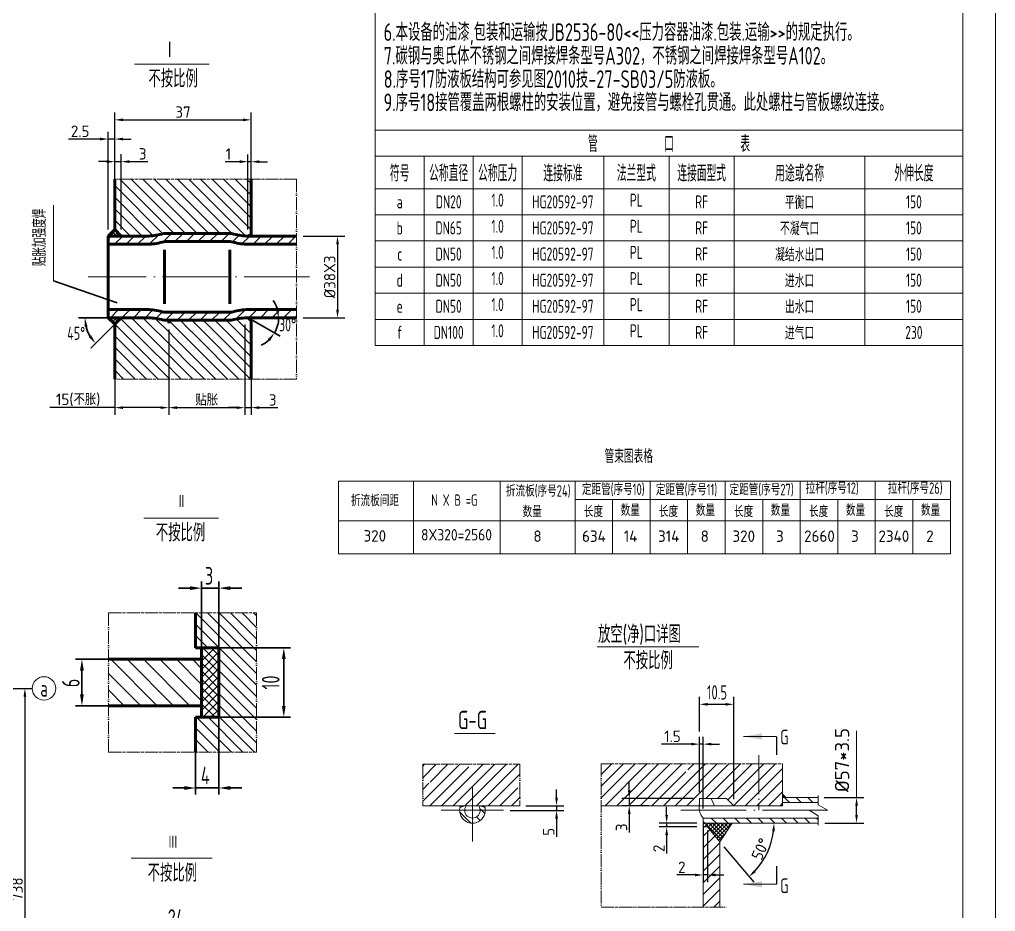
# Model space of a CAD drawing. Header units: millimetres. Extents: x 53 to 3617, y -1523 to 3523.
# Drawn here: x 1824 to 3617, y 298 to 1938 of the extents above; entities that cross this region are included whole.
import ezdxf
from ezdxf.enums import TextEntityAlignment as Align

# ---------------------------------------------------------------- set-up
doc = ezdxf.new("R2010")
doc.units = ezdxf.units.MM
doc.linetypes.add('ACAD_ISO04W100', pattern=[30, 24, -3, 0, -3])
doc.linetypes.add('ACAD_ISO05W100', pattern=[33, 24, -3, 0, -3, 0, -3])
for name, color, linetype, lineweight in [('A 粗实线', 1, 'Continuous', 60), ('B 细实线', 7, 'Continuous', 30), ('中心线', 1, 'ACAD_ISO04W100', 18), ('双点划线', 5, 'ACAD_ISO05W100', 18), ('标注', 7, 'Continuous', 18), ('细实线', 7, 'Continuous', 18)]:
    doc.layers.add(name, color=color, linetype=linetype, lineweight=lineweight)
doc.layers.add('X', color=3, linetype='Continuous')
doc.styles.add('GB', font='Tssdeng.shx', dxfattribs={"bigfont": 'hztxt.shx'})
doc.styles.add('HGCAD', font='gbenor.shx', dxfattribs={"width": 0.75, "bigfont": 'gbcbig.shx'})
doc.styles.add('HZ', font='Tssdeng.shx', dxfattribs={"bigfont": 'hztxt.shx'})
doc.styles.add('HZTXT', font='Tssdeng.shx', dxfattribs={"bigfont": 'hztxt.shx'})
doc.styles.get("Standard").update_dxf_attribs({"font": 'Tssdeng.shx', "bigfont": 'hztxt.shx'})
doc.styles.add('TXT', font='Tssdeng.shx', dxfattribs={"bigfont": 'hztxt.shx'})
doc.dimstyles.new('GB', dxfattribs={"dimscale": 6, "dimtxt": 3.5, "dimasz": 2.5, "dimexe": 2.25, "dimexo": 2, "dimtad": 1, "dimdec": 0, "dimtxsty": 'GB', "dimcen": 2.5, "dimadec": 0, "dimazin": 0, "dimtfac": 1, "dimtdec": 0, "dimtmove": 0, "dimatfit": 3, "dimfxl": 0, "dimarcsym": 0})

# ---------------------------------------------------------------- blocks, each defined once
blk = doc.blocks.new('*D15')
at = {"layer": 'Defpoints', "color": 0, "ltscale": 5}
for p in [(1603.2, 708.2), (1486.7, -29.8), (1833.5, -29.8)]:
    blk.add_point(p, dxfattribs=at)
at = {"layer": '标注', "color": 0, "lineweight": -2, "ltscale": 5}
for p, q in [((1615.2, 708.2), (1847, 708.2)), ((1833.5, 693.2), (1833.5, -14.8)), ((1498.7, -29.8), (1847, -29.8))]:
    blk.add_line(p, q, dxfattribs=at)
at = {"layer": '标注', "color": 0, "ltscale": 5}
for points in [[(1831, 693.2), (1836, 693.2), (1833.5, 708.2)], [(1831, -14.8), (1836, -14.8), (1833.5, -29.8)]]:
    blk.add_solid(points, dxfattribs=at)
at = {"layer": '标注', "color": 0, "ltscale": 5, "insert": (1819.2, 339.2), "char_height": 21, "attachment_point": 5, "rotation": 90, "style": 'GB'}
blk.add_mtext('738', dxfattribs=at)
blk = doc.blocks.new('HGCAD#HGTFTK~A1Z~HGCAD图框')
at = {"layer": '细实线', "color": 7}
blk.add_lwpolyline([(10, -10), (-584, -10), (-584, 831), (10, 831)], close=True, dxfattribs=at)
at = {"layer": '细实线', "color": 2}
blk.add_lwpolyline([(0, 0), (-559, 0), (-559, 821), (0, 821)], close=True, dxfattribs=at)
blk = doc.blocks.new('HGCAD设计数据表-管口表-表头')
at = {"color": 4, "linetype": 'Continuous', "lineweight": 0}
blk.add_line((-180, 0), (-180, -18), dxfattribs=at)
at = {"color": 7, "linetype": 'Continuous', "lineweight": 0}
for p, q in [((-180, -8), (0, -8)), ((-165, -8), (-165, -18)), ((-150, -8), (-150, -18)), ((-135, -8), (-135, -18)), ((-110, -8), (-110, -18)), ((-90, -8), (-90, -18)), ((-70, -8), (-70, -18)), ((-30, -8), (-30, -18)), ((-180, -18), (0, -18))]:
    blk.add_line(p, q, dxfattribs=at)
at = {"color": 7, "linetype": 'Continuous', "lineweight": 0, "style": 'HGCAD'}
for s, width, p in [('管          口          表', 0.75, (-90, -4)), ('符号', 0.75, (-172.5, -13)), ('公称直径', 0.6, (-157.5, -13)), ('公称压力', 0.6, (-142.5, -13)), ('连接标准', 0.75, (-122.5, -13)), ('法兰型式', 0.75, (-100, -13)), ('连接面型式', 0.7, (-80, -13)), ('用途或名称', 0.75, (-50, -13)), ('外伸长度', 0.75, (-15, -13))]:
    blk.add_text(s, height=5, dxfattribs=dict(at, width=width)).set_placement(p, align=Align.MIDDLE)
blk = doc.blocks.new('HGCAD设计数据表-管口表-内容')
at = {"color": 7, "linetype": 'Continuous', "lineweight": 0}
for p, q in [((-165, 0), (-165, -8)), ((-150, 0), (-150, -8)), ((-135, 0), (-135, -8)), ((-110, 0), (-110, -8)), ((-90, 0), (-90, -8)), ((-70, 0), (-70, -8)), ((-180, -8), (0, -8))]:
    blk.add_line(p, q, dxfattribs=at)
blk.add_line((-30, 0), (-30, -8))
at = {"layer": '细实线', "color": 4}
blk.add_line((-180, 0), (-180, -8), dxfattribs=at)
at = {"color": 7, "linetype": 'Continuous', "lineweight": 0, "style": 'HGCAD', "width": 0.75, "flags": 8}
for tag, p in [('NO', (-172.5, -4)), ('PARTNO', (-157.5, -4)), ('PARTNAME', (-142.5, -3.5)), ('NUM', (-122.5, -4)), ('MATERIAL', (-100, -3.5)), ('ONE', (-80, -4)), ('ALL', (-50, -4)), ('NOTICE', (-15, -4))]:
    blk.add_attdef(tag, text='', height=4, dxfattribs=at).set_placement(p, align=Align.MIDDLE)
blk = doc.blocks.new('*D29')
at = {"layer": 'Defpoints', "color": 0, "ltscale": 6}
for p in [(2249.5, 1676.4), (2243.5, 1539.6), (2249.5, 1539.6)]:
    blk.add_point(p, dxfattribs=at)
at = {"layer": '标注', "color": 0, "lineweight": -2, "ltscale": 6}
for p, q in [((2243.5, 1551.6), (2243.5, 1689.9)), ((2249.5, 1551.6), (2249.5, 1689.9)), ((2228.5, 1676.4), (2201.8, 1676.4)), ((2249.5, 1676.4), (2243.5, 1676.4)), ((2264.5, 1676.4), (2279.5, 1676.4))]:
    blk.add_line(p, q, dxfattribs=at)
at = {"layer": '标注', "color": 0, "ltscale": 6}
for points in [[(2228.5, 1678.9), (2228.5, 1673.9), (2243.5, 1676.4)], [(2264.5, 1678.9), (2264.5, 1673.9), (2249.5, 1676.4)]]:
    blk.add_solid(points, dxfattribs=at)
at = {"layer": '标注', "color": 0, "ltscale": 6, "insert": (2207.6, 1690.6), "char_height": 21, "attachment_point": 5, "style": 'GB'}
blk.add_mtext('1', dxfattribs=at)
blk = doc.blocks.new('*D30')
at = {"layer": 'Defpoints', "color": 0, "ltscale": 6}
for p in [(1998.6, 1676.5), (1998.6, 1551.6), (2010.6, 1539.6)]:
    blk.add_point(p, dxfattribs=at)
at = {"layer": '标注', "color": 0, "lineweight": -2, "ltscale": 6}
for p, q in [((1998.6, 1563.6), (1998.6, 1690)), ((2010.6, 1551.6), (2010.6, 1690)), ((1983.6, 1676.5), (1968.6, 1676.5)), ((1998.6, 1676.5), (2010.6, 1676.5)), ((2025.6, 1676.5), (2059.4, 1676.5))]:
    blk.add_line(p, q, dxfattribs=at)
at = {"layer": '标注', "color": 0, "ltscale": 6}
for points in [[(1983.6, 1679), (1983.6, 1674), (1998.6, 1676.5)], [(2025.6, 1679), (2025.6, 1674), (2010.6, 1676.5)]]:
    blk.add_solid(points, dxfattribs=at)
at = {"layer": '标注', "color": 0, "ltscale": 6, "insert": (2050, 1690.8), "char_height": 21, "attachment_point": 5, "style": 'GB'}
blk.add_mtext('3', dxfattribs=at)
blk = doc.blocks.new('*D31')
at = {"layer": 'Defpoints', "color": 0, "ltscale": 6}
for p in [(1998.6, 1718), (1998.6, 1551.6), (1986.6, 1539.6)]:
    blk.add_point(p, dxfattribs=at)
at = {"layer": '标注', "color": 0, "lineweight": -2, "ltscale": 6}
for p, q in [((1986.6, 1551.6), (1986.6, 1731.5)), ((1998.6, 1563.6), (1998.6, 1731.5)), ((1971.6, 1718), (1913.6, 1718)), ((1998.6, 1718), (1986.6, 1718)), ((2013.6, 1718), (2028.6, 1718))]:
    blk.add_line(p, q, dxfattribs=at)
at = {"layer": '标注', "color": 0, "ltscale": 6}
for points in [[(1971.6, 1720.5), (1971.6, 1715.5), (1986.6, 1718)], [(2013.6, 1720.5), (2013.6, 1715.5), (1998.6, 1718)]]:
    blk.add_solid(points, dxfattribs=at)
at = {"layer": '标注', "color": 0, "ltscale": 6, "insert": (1935.1, 1732.3), "char_height": 21, "attachment_point": 5, "style": 'GB'}
blk.add_mtext('2.5', dxfattribs=at)
blk = doc.blocks.new('*D32')
at = {"layer": 'Defpoints', "color": 0, "ltscale": 6}
for p in [(2249.5, 1753.3), (1998.6, 1676.4), (2249.5, 1676.4)]:
    blk.add_point(p, dxfattribs=at)
at = {"layer": '标注', "color": 0, "lineweight": -2, "ltscale": 6}
for p, q in [((1998.6, 1688.4), (1998.6, 1766.8)), ((2249.5, 1688.4), (2249.5, 1766.8)), ((2013.6, 1753.3), (2234.5, 1753.3))]:
    blk.add_line(p, q, dxfattribs=at)
at = {"layer": '标注', "color": 0, "ltscale": 6}
for points in [[(2013.6, 1755.8), (2013.6, 1750.8), (1998.6, 1753.3)], [(2234.5, 1755.8), (2234.5, 1750.8), (2249.5, 1753.3)]]:
    blk.add_solid(points, dxfattribs=at)
at = {"layer": '标注', "color": 0, "ltscale": 6, "insert": (2124.1, 1767.5), "char_height": 21, "attachment_point": 5, "style": 'GB'}
blk.add_mtext('37', dxfattribs=at)
blk = doc.blocks.new('*D33')
at = {"layer": 'Defpoints', "color": 0, "ltscale": 6}
for p in [(2237.5, 1389.3), (2249.5, 1389.3), (2249.5, 1224.3)]:
    blk.add_point(p, dxfattribs=at)
at = {"layer": '标注', "color": 0, "lineweight": -2, "ltscale": 6}
for p, q in [((2237.5, 1377.3), (2237.5, 1210.8)), ((2249.5, 1377.3), (2249.5, 1210.8)), ((2222.5, 1224.3), (2207.5, 1224.3)), ((2237.5, 1224.3), (2249.5, 1224.3)), ((2264.5, 1224.3), (2298.3, 1224.3))]:
    blk.add_line(p, q, dxfattribs=at)
at = {"layer": '标注', "color": 0, "ltscale": 6}
for points in [[(2222.5, 1226.8), (2222.5, 1221.8), (2237.5, 1224.3)], [(2264.5, 1226.8), (2264.5, 1221.8), (2249.5, 1224.3)]]:
    blk.add_solid(points, dxfattribs=at)
at = {"layer": '标注', "color": 0, "ltscale": 6, "insert": (2288.9, 1238.5), "char_height": 21, "attachment_point": 5, "style": 'GB'}
blk.add_mtext('3', dxfattribs=at)
blk = doc.blocks.new('*D34')
at = {"layer": 'Defpoints', "color": 0, "ltscale": 6}
for p in [(2332.9, 1539.6), (2332.9, 1389.6), (2408.1, 1389.6)]:
    blk.add_point(p, dxfattribs=at)
at = {"layer": '标注', "color": 0, "lineweight": -2, "ltscale": 6}
for p, q in [((2344.9, 1539.6), (2421.6, 1539.6)), ((2408.1, 1524.6), (2408.1, 1404.6)), ((2344.9, 1389.6), (2421.6, 1389.6))]:
    blk.add_line(p, q, dxfattribs=at)
at = {"layer": '标注', "color": 0, "ltscale": 6}
for points in [[(2405.6, 1524.6), (2410.6, 1524.6), (2408.1, 1539.6)], [(2405.6, 1404.6), (2410.6, 1404.6), (2408.1, 1389.6)]]:
    blk.add_solid(points, dxfattribs=at)
at = {"layer": '标注', "color": 0, "ltscale": 6, "insert": (2393.8, 1464.6), "char_height": 21, "attachment_point": 5, "rotation": 90, "style": 'GB'}
blk.add_mtext('%%C38X3', dxfattribs=at)
blk = doc.blocks.new('*D36')
at = {"layer": 'Defpoints', "color": 0, "ltscale": 6}
for p in [(2097.8, 1224.7), (2237.5, 1224.7), (2237.5, 1224.3)]:
    blk.add_point(p, dxfattribs=at)
at = {"layer": '标注', "color": 0, "lineweight": -2, "ltscale": 6}
for p, q in [((2112.8, 1224.3), (2222.5, 1224.3)), ((2097.8, 1212.7), (2097.8, 1210.8)), ((2237.5, 1212.7), (2237.5, 1210.8))]:
    blk.add_line(p, q, dxfattribs=at)
at = {"layer": '标注', "color": 0, "ltscale": 6}
for points in [[(2112.8, 1226.8), (2112.8, 1221.8), (2097.8, 1224.3)], [(2222.5, 1226.8), (2222.5, 1221.8), (2237.5, 1224.3)]]:
    blk.add_solid(points, dxfattribs=at)
at = {"layer": '标注', "color": 0, "ltscale": 6, "insert": (2167.6, 1238.5), "char_height": 21, "attachment_point": 5, "style": 'GB'}
blk.add_mtext('贴胀', dxfattribs=at)
blk = doc.blocks.new('*D37')
at = {"layer": 'Defpoints', "color": 0, "ltscale": 6}
for p in [(1998.6, 1366.4), (2097.8, 1379.8), (1998.6, 1224.3)]:
    blk.add_point(p, dxfattribs=at)
at = {"layer": '标注', "color": 0, "lineweight": -2, "ltscale": 6}
for p, q in [((2097.8, 1367.8), (2097.8, 1210.8)), ((1998.6, 1354.4), (1998.6, 1210.8)), ((1998.6, 1224.3), (1879.2, 1224.3)), ((2082.8, 1224.3), (2013.6, 1224.3))]:
    blk.add_line(p, q, dxfattribs=at)
at = {"layer": '标注', "color": 0, "ltscale": 6}
for points in [[(2013.6, 1226.8), (2013.6, 1221.8), (1998.6, 1224.3)], [(2082.8, 1226.8), (2082.8, 1221.8), (2097.8, 1224.3)]]:
    blk.add_solid(points, dxfattribs=at)
at = {"layer": '标注', "color": 0, "ltscale": 6, "insert": (1931.4, 1238.5), "char_height": 21, "attachment_point": 5, "style": 'GB'}
blk.add_mtext('15(不胀)', dxfattribs=at)
blk = doc.blocks.new('*X40')
at = {"color": 0}
for p, q in [((137.63, 56.47), (136.24, 57.86)), ((140.82, 56.47), (139.42, 57.86)), ((144, 56.47), (142.6, 57.86)), ((50.92, 50.9), (47.83, 53.99)), ((49.52, 55.49), (49.41, 55.6)), ((53.81, 54.38), (53.37, 54.82)), ((54.69, 53.49), (53.81, 54.38)), ((53.42, 51.59), (52.42, 52.58)), ((114.58, 50.89), (114.15, 51.31)), ((117.76, 50.89), (116.36, 52.28)), ((120.94, 50.89), (119.54, 52.28)), ((124.12, 50.89), (122.72, 52.28)), ((127.3, 50.89), (125.91, 52.28)), ((130.49, 50.89), (129.09, 52.28)), ((133.67, 50.89), (132.27, 52.28)), ((136.85, 50.89), (135.45, 52.28)), ((140.03, 50.89), (138.63, 52.28)), ((143.21, 50.89), (141.82, 52.28)), ((145.46, 51.82), (145, 52.28))]:
    blk.add_line(p, q, dxfattribs=at)
blk = doc.blocks.new('*D81')
at = {"layer": 'Defpoints', "color": 0, "ltscale": 5}
for p in [(2742.4, 492.4), (2713.3, 484.1), (2810.6, 484.1)]:
    blk.add_point(p, dxfattribs=at)
at = {"layer": '标注', "color": 0, "lineweight": -2, "ltscale": 5}
for p, q in [((2810.6, 507.4), (2810.6, 522.4)), ((2754.4, 492.4), (2824.1, 492.4)), ((2810.6, 492.4), (2810.6, 484.1)), ((2725.3, 484.1), (2824.1, 484.1)), ((2810.6, 469.1), (2810.6, 435.3))]:
    blk.add_line(p, q, dxfattribs=at)
at = {"layer": '标注', "color": 0, "ltscale": 5}
for points in [[(2808.1, 507.4), (2813.1, 507.4), (2810.6, 492.4)], [(2808.1, 469.1), (2813.1, 469.1), (2810.6, 484.1)]]:
    blk.add_solid(points, dxfattribs=at)
at = {"layer": '标注', "color": 0, "ltscale": 5, "insert": (2796.3, 444.7), "char_height": 21, "attachment_point": 5, "rotation": 90, "style": 'GB'}
blk.add_mtext('5', dxfattribs=at)
blk = doc.blocks.new('*D82')
at = {"layer": 'Defpoints', "color": 0, "ltscale": 5}
for p in [(3290.5, 507.7), (3362, 507.7), (3291.5, 460.6)]:
    blk.add_point(p, dxfattribs=at)
at = {"layer": '标注', "color": 0, "lineweight": -2, "ltscale": 5}
for p, q in [((3302.5, 507.7), (3375.5, 507.7)), ((3362, 475.6), (3362, 492.7)), ((3303.5, 460.6), (3375.5, 460.6))]:
    blk.add_line(p, q, dxfattribs=at)
at = {"layer": '标注', "color": 0, "ltscale": 5}
for points in [[(3359.5, 492.7), (3364.5, 492.7), (3362, 507.7)], [(3359.5, 475.6), (3364.5, 475.6), (3362, 460.6)]]:
    blk.add_solid(points, dxfattribs=at)
blk = doc.blocks.new('*D83')
at = {"layer": 'Defpoints', "color": 0, "ltscale": 5}
for p in [(3073.5, 505.8), (2944.2, 492.4), (2992.4, 492.4)]:
    blk.add_point(p, dxfattribs=at)
at = {"layer": '标注', "color": 0, "lineweight": -2, "ltscale": 5}
for p, q in [((2944.2, 520.8), (2944.2, 535.8)), ((3061.5, 505.8), (2930.7, 505.8)), ((2944.2, 505.8), (2944.2, 492.4)), ((2980.4, 492.4), (2930.7, 492.4)), ((2944.2, 477.4), (2944.2, 443.6))]:
    blk.add_line(p, q, dxfattribs=at)
at = {"layer": '标注', "color": 0, "ltscale": 5}
for points in [[(2941.7, 520.8), (2946.7, 520.8), (2944.2, 505.8)], [(2941.7, 477.4), (2946.7, 477.4), (2944.2, 492.4)]]:
    blk.add_solid(points, dxfattribs=at)
at = {"layer": '标注', "color": 0, "ltscale": 5, "insert": (2930, 453), "char_height": 21, "attachment_point": 5, "rotation": 90, "style": 'GB'}
blk.add_mtext('3', dxfattribs=at)
blk = doc.blocks.new('*D84')
at = {"layer": 'Defpoints', "color": 0, "ltscale": 5}
for p in [(3013, 453.6), (3080.2, 460.6), (3080.2, 453.6)]:
    blk.add_point(p, dxfattribs=at)
at = {"layer": '标注', "color": 0, "lineweight": -2, "ltscale": 5}
for p, q in [((3013, 475.6), (3013, 490.6)), ((3068.2, 460.6), (2999.5, 460.6)), ((3068.2, 453.6), (2999.5, 453.6)), ((3013, 460.6), (3013, 453.6)), ((3013, 438.6), (3013, 404.8))]:
    blk.add_line(p, q, dxfattribs=at)
at = {"layer": '标注', "color": 0, "ltscale": 5}
for points in [[(3010.5, 475.6), (3015.5, 475.6), (3013, 460.6)], [(3010.5, 438.6), (3015.5, 438.6), (3013, 453.6)]]:
    blk.add_solid(points, dxfattribs=at)
at = {"layer": '标注', "color": 0, "ltscale": 5, "insert": (2998.8, 414.2), "char_height": 21, "attachment_point": 5, "rotation": 90, "style": 'GB'}
blk.add_mtext('2', dxfattribs=at)
blk = doc.blocks.new('*D85')
at = {"layer": 'Defpoints', "color": 0, "ltscale": 5}
for p in [(3080.2, 460.6), (3087.8, 453.6), (3291.5, 460.6), (3110.4, 426.5), (3189.1, 390)]:
    blk.add_point(p, dxfattribs=at)
at = {"layer": '标注', "color": 0, "lineweight": -2, "ltscale": 5}
blk.add_line((3118.1, 417.3), (3173, 351.9), dxfattribs=at)
blk.add_arc((3081.9, 460.6), 128.3, 316.6508, 353.2992, dxfattribs=at)
at = {"layer": '标注', "color": 0, "ltscale": 5}
for points in [[(3206.9, 445.8), (3211.9, 445.5), (3210.2, 460.6)], [(3177, 370.7), (3173.5, 374.3), (3164.3, 362.2)]]:
    blk.add_solid(points, dxfattribs=at)
at = {"layer": '标注', "color": 0, "ltscale": 5, "insert": (3185.6, 413), "char_height": 21, "attachment_point": 5, "rotation": 65.3217, "style": 'GB'}
blk.add_mtext('50°', dxfattribs=at)
blk = doc.blocks.new('*X39')
at = {"color": 0}
for p, q in [((114.15, 47.33), (115.91, 49.09)), ((114.15, 44.15), (117.36, 47.36)), ((114.15, 40.97), (118.63, 45.45)), ((114.15, 37.78), (118.63, 42.27)), ((114.15, 34.6), (118.63, 39.09)), ((114.15, 31.42), (118.63, 35.9)), ((114.15, 28.24), (118.63, 32.72)), ((117.06, 27.97), (118.63, 29.54))]:
    blk.add_line(p, q, dxfattribs=at)
blk = doc.blocks.new('*D86')
at = {"layer": 'Defpoints', "color": 0, "ltscale": 5}
for p in [(3080.2, 466), (3087.8, 459), (3080.2, 365.3)]:
    blk.add_point(p, dxfattribs=at)
at = {"layer": '标注', "color": 0, "lineweight": -2, "ltscale": 5}
for p, q in [((3080.2, 454), (3080.2, 351.8)), ((3087.8, 447), (3087.8, 351.8)), ((3065.2, 365.3), (3031.4, 365.3)), ((3087.8, 365.3), (3080.2, 365.3)), ((3102.8, 365.3), (3117.8, 365.3))]:
    blk.add_line(p, q, dxfattribs=at)
at = {"layer": '标注', "color": 0, "ltscale": 5}
for points in [[(3065.2, 367.8), (3065.2, 362.8), (3080.2, 365.3)], [(3102.8, 367.8), (3102.8, 362.8), (3087.8, 365.3)]]:
    blk.add_solid(points, dxfattribs=at)
at = {"layer": '标注', "color": 0, "ltscale": 5, "insert": (3040.8, 379.5), "char_height": 21, "attachment_point": 5, "style": 'GB'}
blk.add_mtext('2', dxfattribs=at)
blk = doc.blocks.new('*X41')
at = {"color": 0}
for p, q in [((114.15, 50.51), (114.53, 50.89)), ((114.55, 49.85), (115.59, 50.89)), ((119.03, 46.43), (114.58, 50.89)), ((115.43, 49.67), (116.65, 50.89)), ((119.45, 47.07), (115.64, 50.89)), ((115.91, 49.09), (117.71, 50.89)), ((116.4, 48.51), (118.77, 50.89)), ((119.88, 47.71), (116.7, 50.89)), ((116.88, 47.94), (119.83, 50.89)), ((117.36, 47.36), (120.89, 50.89)), ((120.3, 48.34), (117.76, 50.89)), ((117.85, 46.78), (121.95, 50.89)), ((120.73, 48.98), (118.82, 50.89)), ((121.15, 49.62), (119.88, 50.89)), ((121.57, 50.25), (120.94, 50.89)), ((114.55, 49.85), (114.15, 50.25)), ((118.33, 46.21), (119.97, 47.85))]:
    blk.add_line(p, q, dxfattribs=at)
blk = doc.blocks.new('*D87')
at = {"layer": 'Defpoints', "color": 0, "ltscale": 5}
for p in [(3073.5, 605.8), (3073.5, 505.8), (3080.2, 475.5)]:
    blk.add_point(p, dxfattribs=at)
at = {"layer": '标注', "color": 0, "lineweight": -2, "ltscale": 5}
for p, q in [((3073.5, 517.8), (3073.5, 619.3)), ((3080.2, 487.5), (3080.2, 619.3)), ((3058.5, 605.8), (3003.7, 605.8)), ((3080.2, 605.8), (3073.5, 605.8)), ((3095.2, 605.8), (3110.2, 605.8))]:
    blk.add_line(p, q, dxfattribs=at)
at = {"layer": '标注', "color": 0, "ltscale": 5}
for points in [[(3058.5, 608.3), (3058.5, 603.3), (3073.5, 605.8)], [(3095.2, 608.3), (3095.2, 603.3), (3080.2, 605.8)]]:
    blk.add_solid(points, dxfattribs=at)
at = {"layer": '标注', "color": 0, "ltscale": 5, "insert": (3023.6, 620.1), "char_height": 21, "attachment_point": 5, "style": 'GB'}
blk.add_mtext('1.5', dxfattribs=at)
blk = doc.blocks.new('*D88')
at = {"layer": 'Defpoints', "color": 0, "ltscale": 5}
for p in [(3136.2, 679), (3073.5, 617.1), (3136.2, 492.4)]:
    blk.add_point(p, dxfattribs=at)
at = {"layer": '标注', "color": 0, "lineweight": -2, "ltscale": 5}
for p, q in [((3073.5, 629.1), (3073.5, 692.5)), ((3136.2, 504.4), (3136.2, 692.5)), ((3088.5, 679), (3121.2, 679))]:
    blk.add_line(p, q, dxfattribs=at)
at = {"layer": '标注', "color": 0, "ltscale": 5}
for points in [[(3088.5, 681.5), (3088.5, 676.5), (3073.5, 679)], [(3121.2, 681.5), (3121.2, 676.5), (3136.2, 679)]]:
    blk.add_solid(points, dxfattribs=at)
blk = doc.blocks.new('S1')
blk.add_line((9.69, 6.22), (0.69, 6.22))
at = {"const_width": 0.3}
blk.add_lwpolyline([(0.69, 6.22), (0.69, 1.22)], dxfattribs=at)
blk.add_solid([(4.69, 7.05), (4.69, 5.38), (9.69, 6.22)])

msp = doc.modelspace()

# ---------------------------------------------------------------- hatches: boundary and pattern name
at = {"layer": 'B 细实线'}
h = msp.add_hatch(dxfattribs=at)
h.set_pattern_fill('ANSI31', color=256, scale=120, angle=90, style=0)
h.set_pattern_definition([(135, (-576.605, 92.604), (-10.6066, -10.6066), [])])
h.paths.add_polyline_path([(2158.02, 847.1), (2147.35, 847.1), (2147.35, 783.1), (2158.02, 783.1)])
h.paths.add_polyline_path([(2158.02, 783.1), (2190.02, 783.1), (2190.02, 847.1), (2158.02, 847.1)])
h.paths.add_polyline_path([(2190.02, 847.1), (2190.02, 783.1), (2259.35, 783.1), (2259.35, 847.1)])
h.paths.add_polyline_path([(2190.02, 655.1), (2259.35, 655.1), (2259.35, 783.1), (2190.02, 783.1)])
h.paths.add_polyline_path([(2259.35, 655.1), (2190.02, 655.1), (2190.02, 591.1), (2259.35, 591.1)])
h.paths.add_polyline_path([(2190.02, 655.1), (2147.35, 655.1), (2147.35, 591.1), (2190.02, 591.1)])

# ---------------------------------------------------------------- linework, layer by layer
at = {"color": 0}
for p, q in [((2564.71, 501.03), (2632.57, 568.88)), ((2564.71, 543.98), (2589.61, 568.88)), ((2564.71, 565.46), (2568.13, 568.88)), ((2577.56, 492.39), (2649.32, 564.15)), ((2578.12, 535.91), (2611.09, 568.88)), ((2599.04, 492.39), (2675.52, 568.88)), ((2620.52, 492.39), (2697, 568.88)), ((2641.99, 492.39), (2718.48, 568.88)), ((2663.47, 492.39), (2739.96, 568.88)), ((2892.73, 549.82), (2912.32, 569.41)), ((2892.73, 528.34), (2933.8, 569.41)), ((2892.73, 506.86), (2955.27, 569.41)), ((2899.73, 492.39), (2976.75, 569.41)), ((2921.21, 492.39), (2998.23, 569.41)), ((2942.69, 492.39), (3019.71, 569.41)), ((2964.17, 492.39), (3041.19, 569.41)), ((3007.13, 492.39), (3084.14, 569.41)), ((3028.6, 492.39), (3105.62, 569.41)), ((3050.08, 492.39), (3127.1, 569.41)), ((3052.02, 558.77), (3062.67, 569.41)), ((3084.93, 505.76), (3148.58, 569.41)), ((3106.4, 505.76), (3170.06, 569.41)), ((3125.38, 503.26), (3191.54, 569.41)), ((3136.12, 492.52), (3213.01, 569.41)), ((3157.47, 492.39), (3226.02, 560.94)), ((2726.39, 533.83), (2743.08, 550.52)), ((2985.65, 492.39), (3048.28, 555.03)), ((3178.95, 492.39), (3226.02, 539.46)), ((2564.71, 522.5), (2576.04, 533.83)), ((2684.95, 492.39), (2726.32, 533.76)), ((2706.43, 492.39), (2739.74, 525.71)), ((2727.91, 492.39), (2743.08, 507.56)), ((3200.43, 492.39), (3226.02, 517.98)), ((3071.56, 492.39), (3073.5, 494.33)), ((3221.91, 492.39), (3226.02, 496.5))]:
    msp.add_line(p, q, dxfattribs=at)
at = {"layer": 'A 粗实线'}
for p, q in [((1998.6, 1644.5), (1998.6, 1551.63)), ((2249.53, 1644.5), (2249.53, 1539.63)), ((1998.6, 1551.63), (1986.6, 1539.63)), ((2010.6, 1539.63), (1998.6, 1551.63)), ((2093.61, 1544.43), (2145.77, 1544.43)), ((2208.52, 1544.43), (2145.77, 1544.43)), ((2243.53, 1539.63), (2249.53, 1543.09)), ((1986.6, 1539.63), (1986.6, 1389.63)), ((2057.77, 1539.63), (1986.6, 1539.63)), ((2210.37, 1529.43), (2091.76, 1529.43)), ((2332.89, 1539.63), (2244.36, 1539.63)), ((2057.77, 1524.63), (1986.6, 1524.63)), ((2090.37, 1514.26), (2090.37, 1464.63)), ((2210.23, 1514.26), (2210.23, 1464.63)), ((2332.89, 1524.63), (2244.36, 1524.63)), ((2090.37, 1415), (2090.37, 1464.63)), ((2210.23, 1415), (2210.23, 1464.63)), ((2057.77, 1404.63), (1986.6, 1404.63)), ((2210.37, 1399.83), (2091.76, 1399.83)), ((2332.89, 1404.63), (2244.36, 1404.63)), ((1998.6, 1377.63), (1986.6, 1389.63)), ((2057.77, 1389.63), (1986.6, 1389.63)), ((2010.6, 1389.63), (1998.6, 1377.63)), ((2097.77, 1384.83), (2093.61, 1384.83)), ((2097.77, 1384.83), (2097.77, 1379.83)), ((2097.77, 1384.83), (2145.77, 1384.83)), ((2133.77, 1384.83), (2109.77, 1384.83)), ((2208.52, 1384.83), (2145.77, 1384.83)), ((2243.53, 1389.63), (2249.53, 1386.17)), ((2332.89, 1389.63), (2244.36, 1389.63)), ((2249.53, 1389.63), (2249.53, 1276.76)), ((1998.6, 1377.63), (1998.6, 1276.76)), ((2147.35, 847.1), (2147.35, 783.1)), ((2147.35, 783.1), (2190.02, 783.1)), ((2158.02, 783.1), (2158.02, 655.1)), ((2190.02, 783.1), (2190.02, 655.1)), ((1987.35, 761.77), (2158.02, 761.77)), ((1987.35, 676.44), (2158.02, 676.44)), ((2147.35, 655.1), (2190.02, 655.1)), ((2147.35, 655.1), (2147.35, 591.1))]:
    msp.add_line(p, q, dxfattribs=at)
for centre, radius, start, end in [((2056.56, 1648.85), 109.23, 270.6365, 284.78234), ((2093.61, 1508.43), 36, 90, 104.78234), ((2208.52, 1508.43), 36, 75.21766, 90), ((2245.57, 1648.85), 109.23, 255.21766, 269.3635), ((2057.28, 1629.24), 104.61, 270.27171, 285.85414), ((2091.76, 1507.83), 21.6, 90, 105.85414), ((2210.37, 1507.83), 21.6, 74.14586, 90), ((2244.85, 1629.24), 104.61, 254.14586, 269.72829), ((2057.28, 1300.02), 104.61, 74.14586, 89.72829), ((2091.76, 1421.43), 21.6, 254.14586, 270), ((2210.37, 1421.43), 21.6, 270, 285.85414), ((2244.85, 1300.02), 104.61, 90.27171, 105.85414), ((2056.56, 1280.41), 109.23, 75.21766, 89.3635), ((2093.61, 1420.83), 36, 255.21766, 270), ((2208.52, 1420.83), 36, 270, 284.78234), ((2245.57, 1280.41), 109.23, 90.6365, 104.78234)]:
    msp.add_arc(centre, radius, start, end, dxfattribs=at)
at = {"layer": 'B 细实线'}
for p, q in [((2087.13, 1543.84), (1998.6, 1632.37)), ((2107.76, 1544.43), (2007.69, 1644.5)), ((2128.97, 1544.43), (2028.9, 1644.5)), ((2150.18, 1544.43), (2050.11, 1644.5)), ((2171.4, 1544.43), (2071.33, 1644.5)), ((2192.61, 1544.43), (2092.54, 1644.5)), ((2214.29, 1543.96), (2113.75, 1644.5)), ((2239.69, 1539.78), (2134.96, 1644.5)), ((2249.53, 1551.16), (2156.18, 1644.5)), ((2249.53, 1572.37), (2177.39, 1644.5)), ((2249.53, 1593.58), (2198.6, 1644.5)), ((2249.53, 1614.79), (2219.82, 1644.5)), ((2249.53, 1636.01), (2241.03, 1644.5)), ((1998.6, 1630.96), (1999.31, 1631.67)), ((2069.38, 1540.38), (1998.6, 1611.16)), ((2048.92, 1539.63), (1998.6, 1589.94)), ((2027.71, 1539.63), (1998.6, 1568.73)), ((1990.18, 1539.63), (2000.39, 1549.84)), ((1991.04, 1544.06), (1995.47, 1539.63)), ((1994.35, 1547.38), (2002.1, 1539.63)), ((1996.81, 1539.63), (2003.71, 1546.53)), ((1997.67, 1550.69), (2008.73, 1539.63)), ((2003.44, 1539.63), (2007.02, 1543.21)), ((2087.58, 1529.02), (2102.99, 1544.43)), ((2109.2, 1529.43), (2124.2, 1544.43)), ((2130.42, 1529.43), (2145.77, 1544.78)), ((2151.63, 1529.43), (2166.63, 1544.43)), ((2172.84, 1529.43), (2187.84, 1544.43)), ((2194.06, 1529.43), (2209.05, 1544.43)), ((1986.6, 1534.11), (1992.13, 1539.63)), ((1987.72, 1540.75), (1988.84, 1539.63)), ((1998.34, 1524.63), (2013.34, 1539.63)), ((2010.07, 1539.63), (2010.34, 1539.9)), ((2019.55, 1524.63), (2034.55, 1539.63)), ((2040.76, 1524.63), (2055.76, 1539.63)), ((2062.09, 1524.74), (2079.38, 1542.03)), ((2214.81, 1528.97), (2227.05, 1541.21)), ((2232.42, 1525.37), (2246.68, 1539.63)), ((2252.9, 1524.63), (2267.9, 1539.63)), ((2274.11, 1524.63), (2289.11, 1539.63)), ((2295.32, 1524.63), (2310.32, 1539.63)), ((2316.54, 1524.63), (2331.54, 1539.63)), ((2003.19, 1417.12), (1886.35, 1457.16)), ((1990.62, 1389.63), (2005.62, 1404.63)), ((2011.83, 1389.63), (2026.83, 1404.63)), ((2033.04, 1389.63), (2048.04, 1404.63)), ((2054.26, 1389.63), (2068.64, 1404.01)), ((2074.07, 1388.22), (2086.36, 1400.52)), ((2092.08, 1385.03), (2106.88, 1399.83)), ((2113.1, 1384.83), (2128.1, 1399.83)), ((2134.31, 1384.83), (2149.31, 1399.83)), ((2155.52, 1384.83), (2170.52, 1399.83)), ((2176.74, 1384.83), (2191.74, 1399.83)), ((2197.95, 1384.83), (2213.13, 1400.01)), ((2221.22, 1386.89), (2238.79, 1404.46)), ((2245.18, 1389.63), (2260.18, 1404.63)), ((2266.39, 1389.63), (2281.39, 1404.63)), ((2287.6, 1389.63), (2302.6, 1404.63)), ((2308.82, 1389.63), (2323.82, 1404.63)), ((1986.6, 1389.63), (1931.77, 1389.63)), ((1987.86, 1388.37), (1989.12, 1389.63)), ((1989.91, 1389.63), (2000.25, 1379.28)), ((1991.18, 1385.06), (1995.75, 1389.63)), ((1994.49, 1381.74), (2002.38, 1389.63)), ((1996.53, 1389.63), (2003.57, 1382.59)), ((1997.81, 1378.43), (2009.01, 1389.63)), ((2003.16, 1389.63), (2006.88, 1385.91)), ((2057.77, 1339.86), (2009.3, 1388.33)), ((2009.79, 1389.63), (2010.2, 1389.22)), ((2057.77, 1361.07), (2029.21, 1389.63)), ((2057.77, 1382.28), (2050.43, 1389.63)), ((2097.77, 1342.28), (2057.77, 1382.28)), ((2097.77, 1363.5), (2072.86, 1388.41)), ((2097.77, 1384.71), (2097.65, 1384.83)), ((2109.77, 1372.71), (2097.65, 1384.83)), ((2133.77, 1369.92), (2118.87, 1384.83)), ((2248.15, 1276.76), (2140.08, 1384.83)), ((2249.53, 1296.6), (2161.29, 1384.83)), ((2249.53, 1317.81), (2182.51, 1384.83)), ((2249.53, 1339.02), (2203.72, 1384.83)), ((2249.53, 1360.24), (2222.57, 1387.19)), ((2249.53, 1381.45), (2241.42, 1389.56)), ((2249.53, 1386.17), (2302.66, 1355.49)), ((2330.03, 1389.63), (2332.89, 1392.49)), ((1998.6, 1377.63), (1954.86, 1333.89)), ((2057.77, 1318.65), (1998.7, 1377.72)), ((2109.77, 1351.5), (2097.77, 1363.5)), ((2133.77, 1348.71), (2109.77, 1372.71)), ((2145.77, 1357.92), (2133.77, 1369.92)), ((2145.77, 1379.14), (2145.08, 1379.83)), ((2057.77, 1297.43), (1998.6, 1356.6)), ((2097.77, 1321.07), (2057.77, 1361.07)), ((2133.77, 1327.5), (2109.77, 1351.5)), ((2145.77, 1336.71), (2133.77, 1348.71)), ((2226.94, 1276.76), (2145.77, 1357.92)), ((2057.23, 1276.76), (1998.6, 1335.39)), ((2097.77, 1299.86), (2057.77, 1339.86)), ((2109.77, 1330.28), (2097.77, 1342.28)), ((2133.77, 1306.28), (2109.77, 1330.28)), ((2145.77, 1315.5), (2133.77, 1327.5)), ((2205.72, 1276.76), (2145.77, 1336.71)), ((2036.02, 1276.76), (1998.6, 1314.17)), ((2097.77, 1278.65), (2057.77, 1318.65)), ((2109.77, 1309.07), (2097.77, 1321.07)), ((2184.51, 1276.76), (2145.77, 1315.5)), ((2014.81, 1276.76), (1998.6, 1292.96)), ((2078.45, 1276.76), (2057.77, 1297.43)), ((2109.77, 1287.86), (2097.77, 1299.86)), ((2133.77, 1285.07), (2109.77, 1309.07)), ((2145.77, 1294.28), (2133.77, 1306.28)), ((2163.3, 1276.76), (2145.77, 1294.28)), ((2099.66, 1276.76), (2097.77, 1278.65)), ((2120.87, 1276.76), (2109.77, 1287.86)), ((2142.09, 1276.76), (2133.77, 1285.07)), ((2249.22, 1276.76), (2249.53, 1277.06)), ((2158.02, 783.1), (2158.02, 904.56)), ((2190.02, 783.1), (2190.02, 904.56)), ((2137.02, 892.56), (2116.02, 892.56)), ((2158.02, 892.56), (2190.02, 892.56)), ((2211.02, 892.56), (2232.02, 892.56)), ((2158.02, 758.32), (2182.8, 783.1)), ((2190.02, 775.24), (2158.02, 743.23)), ((2160.53, 783.1), (2190.02, 753.61)), ((2190.02, 768.7), (2175.62, 783.1)), ((2190.02, 783.1), (2321.35, 783.1)), ((1987.35, 761.77), (1926.3, 761.77)), ((2076.56, 676.44), (1991.25, 761.77)), ((2021.41, 761.77), (2106.72, 676.44)), ((2136.89, 676.44), (2051.58, 761.77)), ((2081.75, 761.77), (2158.02, 685.47)), ((2158.02, 715.65), (2111.91, 761.77)), ((2158.02, 745.13), (2141.39, 761.77)), ((2190.02, 738.52), (2158.02, 770.53)), ((2158.02, 728.14), (2190.02, 760.15)), ((2158.02, 755.44), (2190.02, 723.44)), ((2309.35, 762.1), (2309.35, 676.1)), ((1938.3, 740.77), (1938.3, 697.44)), ((1987.35, 735.49), (2046.39, 676.44)), ((2190.02, 745.07), (2158.02, 713.06)), ((2190.02, 708.35), (2158.02, 740.36)), ((2158.02, 697.97), (2190.02, 729.98)), ((2158.02, 725.27), (2190.02, 693.26)), ((2016.23, 676.44), (1987.35, 705.32)), ((2190.02, 714.89), (2158.02, 682.88)), ((2190.02, 678.17), (2158.02, 710.18)), ((2158.02, 667.79), (2190.02, 699.8)), ((2158.02, 695.1), (2190.02, 663.09)), ((2190.02, 684.72), (2160.41, 655.1)), ((2016.23, 676.44), (1926.3, 676.44)), ((2182.92, 655.1), (2158.02, 680.01)), ((2175.5, 655.1), (2190.02, 669.63)), ((2190.02, 655.1), (2321.35, 655.1)), ((2190.02, 655.1), (2190.02, 513.2)), ((2147.35, 591.1), (2147.35, 513.2)), ((2126.35, 525.2), (2105.35, 525.2)), ((2190.02, 525.2), (2147.35, 525.2)), ((2211.02, 525.2), (2232.02, 525.2))]:
    msp.add_line(p, q, dxfattribs=at)
for centre, radius, start, end in [((2243.53, 1389.63), 56.28, 17.16744, 34.33488), ((2243.53, 1389.63), 56.28, 330, 0), ((2010.6, 1389.63), 66.83, 194.44074, 210.55926), ((2243.53, 1389.63), 56.28, 295.66512, 312.83256)]:
    msp.add_arc(centre, radius, start, end, dxfattribs=at)
for points in [[(2300.07, 1406.66), (2294.53, 1405.82), (2299.8, 1389.63)], [(1943.1, 1372.61), (1948.66, 1373.32), (1943.77, 1389.63)], [(1955.27, 1357.37), (1950.84, 1353.93), (1963.35, 1342.37)], [(2279.6, 1350.1), (2283.98, 1346.61), (2292.26, 1361.49)], [(2137.02, 896.06), (2137.02, 889.06), (2158.02, 892.56)], [(2211.02, 896.06), (2211.02, 889.06), (2190.02, 892.56)], [(2305.85, 762.1), (2312.85, 762.1), (2309.35, 783.1)], [(1934.8, 740.77), (1941.8, 740.77), (1938.3, 761.77)], [(1934.8, 697.44), (1941.8, 697.44), (1938.3, 676.44)], [(2305.85, 676.1), (2312.85, 676.1), (2309.35, 655.1)], [(2126.35, 528.7), (2126.35, 521.7), (2147.35, 525.2)], [(2211.02, 528.7), (2211.02, 521.7), (2190.02, 525.2)]]:
    msp.add_solid(points, dxfattribs=at)
at = {"layer": '中心线', "ltscale": 5}
for p, q in [((2356.79, 1464.63), (1949.79, 1464.63)), ((2655.99, 426.77), (2655.99, 526.14)), ((2598.63, 484.13), (2713.34, 484.13)), ((3039.32, 484.13), (3325.24, 484.13))]:
    msp.add_line(p, q, dxfattribs=at)
at = {"layer": '中心线', "ltscale": 3}
msp.add_line((3182.29, 585.75), (3182.28, 484.13), dxfattribs=at)
at = {"layer": '双点划线'}
for p, q in [((2332.89, 1644.5), (1998.6, 1644.5)), ((2332.89, 1644.5), (2332.89, 1276.76)), ((2332.89, 1276.76), (1998.6, 1276.76)), ((1987.35, 847.1), (1987.35, 591.1)), ((1987.35, 847.1), (2259.35, 847.1)), ((2259.35, 847.1), (2259.35, 591.1)), ((1987.35, 591.1), (2259.35, 591.1)), ((2564.71, 568.88), (2564.71, 492.39)), ((2564.71, 568.88), (2743.08, 568.88)), ((2743.08, 568.88), (2743.08, 492.39)), ((2892.73, 569.41), (2892.73, 305.88)), ((2892.73, 569.41), (3226.02, 569.41)), ((2892.73, 305.88), (3123.94, 305.88))]:
    msp.add_line(p, q, dxfattribs=at)
at = {"layer": '标注', "ltscale": 6}
for p, q in [((2034.65, 1855.77), (2172.23, 1855.77)), ((1886.35, 1596.23), (1886.35, 1457.16)), ((2409.65, 1088.86), (3534.44, 1088.86)), ((2409.65, 1088.86), (2409.65, 955.64)), ((2547.6, 1088.86), (2547.6, 955.64)), ((2706.71, 1088.86), (2706.71, 955.64)), ((2844.66, 1088.86), (2844.66, 955.64)), ((2844.66, 1088.86), (2844.66, 1022.25)), ((2982.62, 1088.86), (2982.62, 955.64)), ((3120.57, 1088.86), (3120.57, 955.64)), ((3258.53, 1088.86), (3258.53, 955.64)), ((3396.48, 1088.86), (3396.48, 955.64)), ((3534.44, 1088.86), (3534.44, 955.64)), ((2844.66, 1055.56), (3534.44, 1055.56)), ((2913.64, 1055.56), (2913.64, 955.64)), ((3051.59, 1055.56), (3051.59, 955.64)), ((3189.55, 1055.56), (3189.55, 955.64)), ((3327.5, 1055.56), (3327.5, 955.64)), ((3465.46, 1055.56), (3465.46, 955.64)), ((2051.93, 1021.31), (2189.51, 1021.31)), ((2409.65, 1016.3), (3534.44, 1016.3)), ((3534.44, 955.64), (2409.65, 955.64)), ((2028.73, 395.9), (2177.89, 395.9))]:
    msp.add_line(p, q, dxfattribs=at)
at = {"layer": '标注', "ltscale": 5}
for p, q in [((2885.16, 784.76), (3072.19, 784.76)), ((3362.01, 507.67), (3362.01, 630.21)), ((2623.28, 625.61), (2697.69, 625.61)), ((2564.71, 543.96), (2564.71, 568.88)), ((3226.02, 569.41), (3226.02, 492.39)), ((3122.88, 505.76), (3073.5, 505.76)), ((3073.5, 492.39), (3073.5, 505.76)), ((3080.18, 492.39), (3080.18, 505.76)), ((3094.68, 505.76), (3100.85, 492.39)), ((3122.88, 505.76), (3136.25, 492.39)), ((3291.49, 507.67), (3226.02, 507.67)), ((3291.49, 494.25), (3291.49, 511.13)), ((2743.08, 492.39), (2564.71, 492.39)), ((3136.25, 492.39), (2892.73, 492.39)), ((3226.02, 492.39), (3136.25, 492.39)), ((3291.49, 498.24), (3226.02, 498.24)), ((3291.49, 494.25), (3308.37, 484.13)), ((3291.49, 470.01), (3080.18, 470.01)), ((3080.18, 305.88), (3080.18, 470.01)), ((3274.62, 484.13), (3291.49, 474)), ((3308.37, 484.13), (3274.62, 484.13)), ((3291.49, 474), (3291.49, 457.13)), ((3291.49, 460.58), (3080.18, 460.58)), ((3087.78, 453.58), (3080.18, 453.58)), ((3087.78, 453.58), (3110.44, 426.53)), ((3110.44, 426.53), (3133.14, 460.58)), ((3110.44, 305.88), (3110.44, 426.53))]:
    msp.add_line(p, q, dxfattribs=at)
at = {"layer": '标注', "ltscale": 6}
msp.add_circle((1868.6, 708.2), 21.6, dxfattribs=at)
at = {"layer": '标注', "ltscale": 5}
for centre, radius, start, end in [((2655.99, 484.13), 23.6, 159.5001, 20.4999), ((2655.99, 484.13), 14.23, 144.49069, 35.50931), ((3098.84, 487.96), 25.89, 170.14927, 223.8829)]:
    msp.add_arc(centre, radius, start, end, dxfattribs=at)
for points in [[(3233.52, 507.67), (3226.02, 507.67), (3226.02, 515.53)], [(2632.43, 492.39), (2632.83, 488.71), (2644.4, 492.39)], [(2679.55, 492.39), (2679.14, 488.71), (2667.57, 492.39)]]:
    msp.add_solid(points, dxfattribs=at)
at = {"layer": '细实线', "ltscale": 6}
for p, q in [((2477.33, 2262.59), (2477.33, 1734.63)), ((2477.33, 1734.63), (3557.33, 1734.63))]:
    msp.add_line(p, q, dxfattribs=at)

# ---------------------------------------------------------------- block references
at = {"layer": '标注', "ltscale": 6, "xscale": 6, "yscale": 6, "zscale": 6}
for name, p in [('HGCAD#HGTFTK~A1Z~HGCAD图框', (3557.33, -1463.41)), ('HGCAD设计数据表-管口表-表头', (3557.33, 1734.63))]:
    msp.add_blockref(name, p, dxfattribs=at)
for p, values in [((3557.33, 1626.63), {'ALL': '平衡口', 'ONE': 'RF', 'MATERIAL': 'PL', 'NUM': 'HG20592-97', 'PARTNAME': '1.0', 'PARTNO': 'DN20', 'NO': 'a', 'NOTICE': '150'}), ((3557.33, 1578.63), {'ALL': '不凝气口', 'ONE': 'RF', 'MATERIAL': 'PL', 'NUM': 'HG20592-97', 'PARTNAME': '1.0', 'PARTNO': 'DN65', 'NO': 'b', 'NOTICE': '150'}), ((3557.33, 1530.63), {'ALL': '凝结水出口', 'ONE': 'RF', 'MATERIAL': 'PL', 'NUM': 'HG20592-97', 'PARTNAME': '1.0', 'PARTNO': 'DN50', 'NO': 'c', 'NOTICE': '150'}), ((3557.33, 1482.63), {'ALL': '进水口', 'ONE': 'RF', 'MATERIAL': 'PL', 'NUM': 'HG20592-97', 'PARTNAME': '1.0', 'PARTNO': 'DN50', 'NO': 'd', 'NOTICE': '150'}), ((3557.33, 1434.63), {'ALL': '出水口', 'ONE': 'RF', 'MATERIAL': 'PL', 'NUM': 'HG20592-97', 'PARTNAME': '1.0', 'PARTNO': 'DN50', 'NO': 'e', 'NOTICE': '150'}), ((3557.33, 1386.63), {'ALL': '进气口', 'ONE': 'RF', 'MATERIAL': 'PL', 'NUM': 'HG20592-97', 'PARTNAME': '1.0', 'PARTNO': 'DN100', 'NO': 'f', 'NOTICE': '230'})]:
    msp.add_blockref('HGCAD设计数据表-管口表-内容', p, dxfattribs=at).add_auto_attribs(values)
at = {"layer": '标注', "ltscale": 5, "yscale": 6.75, "zscale": 6.75}
for name, p, xscale in [('S1', (3219.78, 577.82), -6.75), ('*X40', (2309.65, 117.09), 6.75), ('*X41', (2309.65, 117.09), 6.75), ('*X39', (2309.65, 117.09), 6.75)]:
    msp.add_blockref(name, p, dxfattribs=dict(at, xscale=xscale))
at = {"layer": '标注', "ltscale": 5, "xscale": 6.75, "yscale": 6.75, "zscale": 6.75, "rotation": 180}
msp.add_blockref('S1', (3219.78, 390.13), dxfattribs=at)

# ---------------------------------------------------------------- texts
at = {"layer": 'X', "style": 'HZ'}
for s, width, p in [('折流板(序号24)', 0.7, (2776.97, 1060.83)), ('定距管(序号10)', 0.7, (2914.82, 1063.68)), ('定距管(序号11)', 0.7, (3049.51, 1063.28)), ('定距管(序号27)', 0.7, (3187.47, 1063.28)), ('拉杆(序号12)', 0.7, (3317.25, 1065.96)), ('拉杆(序号26)', 0.7, (3469.77, 1065.96)), ('折流板间距', 0.7, (2476.89, 1043.1)), ('  N X B =G', 0.7, (2613.91, 1043.88)), ('数量', 0.7, (2765.86, 1022.68)), ('长度', 0.7, (2878.51, 1023.05)), ('数量', 0.7, (2946.14, 1025.42)), ('长度', 0.7, (3016.47, 1023.05)), ('数量', 0.7, (3084.1, 1025.42)), ('长度', 0.7, (3154.42, 1023.05)), ('数量', 0.7, (3222.05, 1025.42)), ('长度', 0.7, (3292.38, 1023.05)), ('数量', 0.7, (3360.01, 1025.42)), ('长度', 0.7, (3430.33, 1023.05)), ('数量', 0.7, (3497.96, 1025.42)), ('8X320=2560', 0.9, (2626.75, 980.13))]:
    msp.add_text(s, height=21, dxfattribs=dict(at, width=width)).set_placement(p, align=Align.CENTER)
for s, p in [('320', (2476.64, 978.13)), ('8', (2775.63, 977.54)), ('634', (2879.34, 977.54)), ('14', (2946.73, 977.54)), ('314', (3016.72, 977.54)), ('8', (3083.05, 977.54)), ('320', (3154.67, 977.54)), ('3', (3221, 977.54)), ('2660', (3293.82, 977.54)), ('3', (3358.96, 977.54)), ('2340', (3430.58, 977.54)), ('2', (3496.91, 977.54))]:
    msp.add_text(s, height=21, dxfattribs=at).set_placement(p, align=Align.CENTER)
at = {"layer": '标注', "ltscale": 6, "style": 'HZTXT', "width": 0.7}
for s, height, p in [('6.本设备的油漆,包装和运输按JB2536-80<<压力容器油漆.包装.运输>>的规定执行。', 32.3925, (2492.94, 1898.34)), ('7.碳钢与奥氏体不锈钢之间焊接焊条型号A302，不锈钢之间焊接焊条型号A102。', 32.3925, (2492.94, 1854.87)), ('8.序号17防液板结构可参见图2010技-27-SB03/5防液板。', 32.3925, (2492.94, 1812.02)), ('9.序号18接管覆盖两根螺柱的安装位置，避免接管与螺栓孔贯通。此处螺柱与管板螺纹连接。', 32.3925, (2492.72, 1769.27)), ('放空(净)口详图', 32.393, (2886.85, 791.77)), ('不按比例', 32.393, (2933.53, 743.28))]:
    msp.add_text(s, height=height, dxfattribs=at).set_placement(p)
msp.add_text('Ⅰ', height=32.39, dxfattribs=at).set_placement((2099.68, 1881.83), align=Align.MIDDLE)
for p in [(2060.56, 1828.94), (2074.16, 994.48), (2059.12, 369.07)]:
    msp.add_text('不按比例', height=32.393, dxfattribs=at).set_placement(p, align=Align.MIDDLE_LEFT)
msp.add_text('贴胀加强度焊', height=24, rotation=90, dxfattribs=at).set_placement((1860.33, 1484.21), align=Align.MIDDLE_LEFT)
at = {"layer": '标注', "ltscale": 6, "width": 0.7}
for s, height, style, p in [('30%%d', 24, 'TXT', (2316.21, 1376.61)), ('45%%d', 24, 'TXT', (1927.8, 1360.94)), ('3', 32.39, 'HZTXT', (2171.98, 915.2)), ('4', 32.39, 'HZTXT', (2165.09, 548.12)), ('24', 32.393, 'HZTXT', (2111.55, 285.88))]:
    msp.add_text(s, height=height, dxfattribs=dict(at, style=style)).set_placement(p, align=Align.MIDDLE_CENTER)
at = {"layer": '标注', "ltscale": 6, "style": 'HZTXT', "width": 0.7}
for s, height, p in [('6', 32.39, (1917.95, 718.19)), ('10', 32.393, (2285.35, 719.1))]:
    msp.add_text(s, height=height, rotation=90, dxfattribs=at).set_placement(p, align=Align.MIDDLE_CENTER)
at = {"layer": '标注', "color": 3, "ltscale": 6, "style": 'HGCAD', "width": 0.75}
msp.add_text('a', height=30, rotation=360, dxfattribs=at).set_placement((1868.6, 708.2), align=Align.MIDDLE)
at = {"layer": '标注', "ltscale": 5, "width": 0.7}
for s, height, p in [('G-G', 33.75, (2629.43, 633.21)), ('G', 27, (3221.55, 605.26)), ('G', 27, (3221.55, 331.94))]:
    msp.add_text(s, height=height, dxfattribs=at).set_placement(p)
at = {"layer": '标注', "insert": (2898.79, 1147.43), "char_height": 25, "width": 95.9572, "attachment_point": 1, "style": 'HGCAD'}
msp.add_mtext('管束图表格', dxfattribs=at)
at = {"layer": '标注', "ltscale": 5, "insert": (3105.47, 700.94), "char_height": 26.25, "attachment_point": 5, "style": 'HGCAD'}
msp.add_mtext('10.5', dxfattribs=at)
at = {"layer": '标注', "ltscale": 5, "insert": (3335.3, 576.55), "char_height": 26.25, "attachment_point": 5, "rotation": 90, "style": 'GB'}
msp.add_mtext('%%C57*3.5', dxfattribs=at)
at = {"layer": '细实线', "ltscale": 6, "style": 'HGCAD', "width": 0.75}
msp.add_text('Ⅱ', height=25, dxfattribs=at).set_placement((2121.32, 1052.07), align=Align.MIDDLE)
msp.add_text('Ⅲ', height=25, rotation=360, dxfattribs=at).set_placement((2105.42, 425.49), align=Align.MIDDLE)

# ---------------------------------------------------------------- dimensions: what is measured, and where the dimension line sits
at = {"layer": '标注', "ltscale": 6}
for base, p1, p2, text, picture, middle in [((2249.53, 1753.28), (1998.6, 1676.37), (2249.53, 1676.37), '37', '*D32', (2124.06, 1767.53)), ((1998.6, 1224.26), (2097.77, 1379.83), (1998.6, 1366.45), '15(不胀)', '*D37', (1931.39, 1238.51)), ((2237.53, 1224.26), (2097.77, 1224.68), (2237.53, 1224.68), '贴胀', '*D36', (2167.65, 1238.51))]:
    dim = msp.add_linear_dim(base=base, p1=p1, p2=p2, text=text, dimstyle='GB', dxfattribs=at)
    dim.commit()
    dim.dimension.update_dxf_attribs({"geometry": picture, "text_midpoint": middle})
for base, p1, p2, text, picture, middle in [((1998.6, 1718.03), (1986.6, 1539.63), (1998.6, 1551.63), '2.5', '*D31', (1935.08, 1718.03)), ((1998.6, 1676.54), (2010.6, 1539.63), (1998.6, 1551.63), '3', '*D30', (2050.01, 1676.54)), ((2249.53, 1676.37), (2243.53, 1539.63), (2249.53, 1539.63), '1', '*D29', (2207.59, 1676.37)), ((2249.53, 1224.26), (2237.53, 1389.34), (2249.53, 1389.34), '3', '*D33', (2288.93, 1224.26))]:
    dim = msp.add_linear_dim(base=base, p1=p1, p2=p2, text=text, dimstyle='GB', dxfattribs=at)
    dim.commit()
    dim.dimension.update_dxf_attribs({"geometry": picture, "text_midpoint": middle, "dimtype": 160})
dim = msp.add_linear_dim(base=(2408.07, 1389.63), p1=(2332.89, 1539.63), p2=(2332.89, 1389.63), angle=90, text='%%C38X3', dimstyle='GB', dxfattribs=at)
dim.commit()
dim.dimension.update_dxf_attribs({"geometry": '*D34', "text_midpoint": (2408.07, 1464.63), "dimtype": 160})
at = {"layer": '标注', "ltscale": 5}
dim = msp.add_linear_dim(base=(1833.5, -29.8), p1=(1603.16, 708.2), p2=(1486.66, -29.8), angle=90, dimstyle='GB', dxfattribs=at)
dim.commit()
dim.dimension.update_dxf_attribs({"geometry": '*D15', "text_midpoint": (1833.5, 339.2), "dimtype": 160})
dim = msp.add_linear_dim(base=(3136.25, 678.99), p1=(3073.5, 617.11), p2=(3136.25, 492.39), text=' ', dimstyle='GB', dxfattribs=at)
dim.commit()
dim.dimension.update_dxf_attribs({"geometry": '*D88', "text_midpoint": (3106.48, 678.99), "dimtype": 160})
for base, p1, p2, text, picture, middle in [((3073.5, 605.81), (3080.18, 475.45), (3073.5, 505.76), '1.5', '*D87', (3023.59, 620.06)), ((3080.18, 365.3), (3087.78, 459.02), (3080.18, 466.02), '2', '*D86', (3040.78, 379.55))]:
    dim = msp.add_linear_dim(base=base, p1=p1, p2=p2, text=text, dimstyle='GB', dxfattribs=at)
    dim.commit()
    dim.dimension.update_dxf_attribs({"geometry": picture, "text_midpoint": middle})
for base, p1, p2, angle, text, picture, middle in [((2810.57, 484.13), (2742.35, 492.39), (2713.28, 484.13), 90, '5', '*D81', (2796.32, 444.72)), ((2944.23, 492.39), (3073.5, 505.76), (2992.37, 492.39), 270, '3', '*D83', (2929.98, 452.99)), ((3362.01, 507.67), (3291.49, 460.58), (3290.48, 507.67), 90, ' ', '*D82', (3362.01, 484.13)), ((3013.02, 453.58), (3080.18, 460.58), (3080.18, 453.58), 90, '2', '*D84', (2998.77, 414.17))]:
    dim = msp.add_linear_dim(base=base, p1=p1, p2=p2, angle=angle, text=text, dimstyle='GB', dxfattribs=at)
    dim.commit()
    dim.dimension.update_dxf_attribs({"geometry": picture, "text_midpoint": middle})
dim = msp.add_angular_dim_2l(base=(3189.09, 390), line1=((3291.49, 460.58), (3080.18, 460.58)), line2=((3087.78, 453.58), (3110.44, 426.53)), dimstyle='GB', dxfattribs=at)
dim.commit()
dim.dimension.update_dxf_attribs({"geometry": '*D85', "text_midpoint": (3198.53, 407), "dimtype": 162})

doc.saveas('drawing.dxf')
